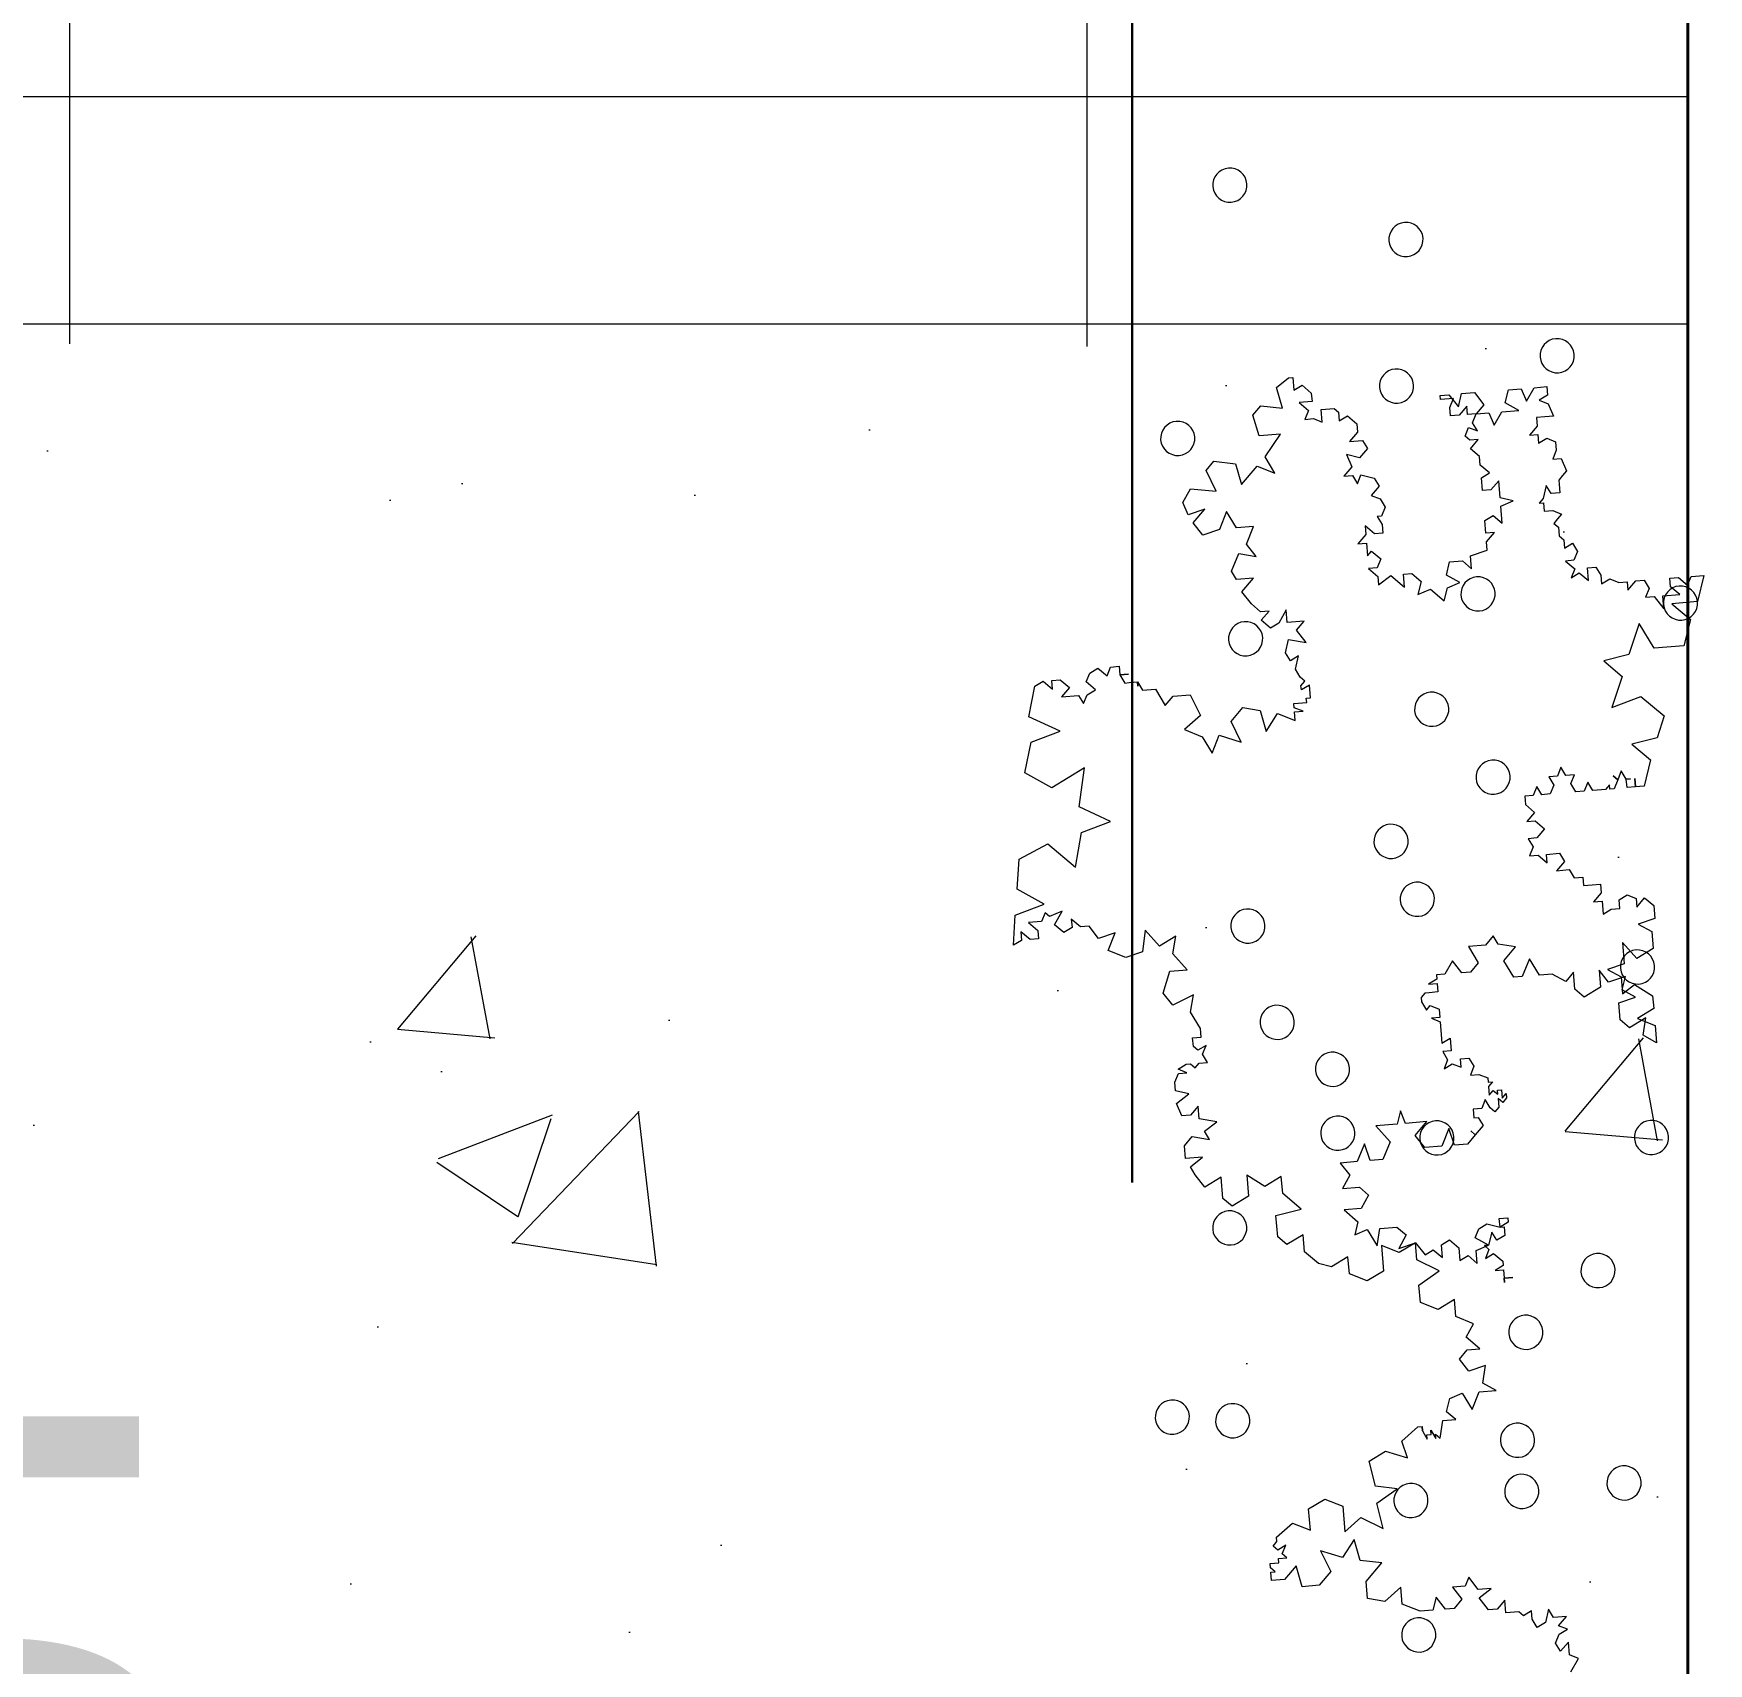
# Model space of a CAD drawing. Header units: metres. Extents: x 0 to 4415, y 1197 to 2590.
# Drawn here: x 1913.088 to 1913.872, y 1311.478 to 1312.241 of the extents above; entities that cross this region are included whole.
import ezdxf

# ---------------------------------------------------------------- set-up
doc = ezdxf.new("R2010")
doc.units = ezdxf.units.M
doc.linetypes.add('AXES', pattern=[2, 1.25, -0.25, 0.25, -0.25])
doc.linetypes.add('CONTINU', pattern=[0])
doc.layers.get('DEFPOINTS').update_dxf_attribs({"lineweight": 5})
doc.layers.add('00-axe', color=7, linetype='AXES', lineweight=5, true_color=0xdb0000)
doc.layers.add('veg', color=7, linetype='Continuous', lineweight=9, true_color=0x61c200)
for name, color, linetype, lineweight in [('00-cote', 7, 'CONTINU', 20), ('Façade 02', 41, 'Continuous', 35), ('gris', 251, 'Continuous', 9), ('vue', 7, 'Continuous', 5)]:
    doc.layers.add(name, color=color, linetype=linetype, lineweight=lineweight)
doc.styles.add('WALIDcotat', font='times.ttf')
doc.dimstyles.new('walid 100', dxfattribs={"dimscale": 0, "dimtxt": 0.25, "dimasz": 0.1, "dimexe": 1.25, "dimexo": 0.625, "dimgap": 0.02, "dimtad": 1, "dimdec": 0, "dimlfac": 100, "dimrnd": 5, "dimtxsty": 'WALIDcotat', "dimblk": 'COTE', "dimcen": 2.5, "dimse1": 1, "dimse2": 1, "dimclrd": 256, "dimclrt": 256, "dimadec": 0, "dimazin": 0, "dimtfac": 1, "dimtdec": 0, "dimtix": 1, "dimtmove": 2, "dimatfit": 3, "dimldrblk": 'COTE', "dimfxl": 1.25, "dimarcsym": 0})

# ---------------------------------------------------------------- blocks, each defined once
blk = doc.blocks.new('Plantes')
for p, q in [((0.864, -0.4745), (0.8782, -0.5005)), ((0.8441, -0.5139), (0.8344, -0.5296)), ((0.8589, -0.5317), (0.8441, -0.5139)), ((0.8611, -0.5072), (0.8589, -0.5317)), ((0.8782, -0.5005), (0.8611, -0.5072)), ((0.8344, -0.5296), (0.8411, -0.5466)), ((0.7892, -0.5749), (0.7877, -0.5913)), ((0.7988, -0.5593), (0.7892, -0.5749)), ((0.8144, -0.569), (0.7988, -0.5593)), ((0.8204, -0.5942), (0.8144, -0.569)), ((0.8568, -0.5563), (0.8397, -0.563)), ((0.8397, -0.563), (0.8546, -0.5808)), ((0.8411, -0.5466), (0.8568, -0.5563)), ((0.5063, -0.6073), (0.4729, -0.6126)), ((0.5368, -0.6348), (0.5063, -0.6073)), ((0.5397, -0.6021), (0.5368, -0.6348)), ((0.5738, -0.5887), (0.5397, -0.6021)), ((0.5984, -0.5908), (0.5738, -0.5887)), ((0.6043, -0.6161), (0.5984, -0.5908)), ((0.6229, -0.593), (0.6043, -0.6161)), ((0.6392, -0.5945), (0.6229, -0.593)), ((0.6541, -0.6123), (0.6392, -0.5945)), ((0.7053, -0.5922), (0.6868, -0.6152)), ((0.7216, -0.5936), (0.7053, -0.5922)), ((0.7365, -0.6114), (0.7216, -0.5936)), ((0.7387, -0.5869), (0.7365, -0.6114)), ((0.7632, -0.5891), (0.7387, -0.5869)), ((0.7721, -0.5816), (0.7632, -0.5891)), ((0.7877, -0.5913), (0.7721, -0.5816)), ((0.8301, -0.5786), (0.8204, -0.5942)), ((0.8546, -0.5808), (0.8301, -0.5786)), ((0.3474, -0.6343), (0.3356, -0.6745)), ((0.3801, -0.6372), (0.3474, -0.6343)), ((0.4024, -0.6639), (0.3801, -0.6372)), ((0.4729, -0.6126), (0.47, -0.6453)), ((0.6356, -0.6353), (0.6541, -0.6123)), ((0.6601, -0.6375), (0.6356, -0.6353)), ((0.6668, -0.6546), (0.6601, -0.6375)), ((0.6853, -0.6315), (0.6668, -0.6546)), ((0.7098, -0.6337), (0.6853, -0.6315)), ((0.6868, -0.6152), (0.7098, -0.6337)), ((0.2866, -0.6701), (0.2858, -0.6782)), ((0.2955, -0.6626), (0.2866, -0.6701)), ((0.2888, -0.6456), (0.2873, -0.6619)), ((0.2873, -0.6619), (0.2955, -0.6626)), ((0.3133, -0.6478), (0.2888, -0.6456)), ((0.3356, -0.6745), (0.3133, -0.6478)), ((0.3824, -0.7033), (0.4024, -0.6639)), ((0.47, -0.6453), (0.4997, -0.6809)), ((0.2858, -0.6782), (0.294, -0.679)), ((0.3, -0.7042), (0.2911, -0.7117)), ((0.294, -0.679), (0.3022, -0.6797)), ((0.3156, -0.7138), (0.3, -0.7042)), ((0.3022, -0.6797), (0.3014, -0.6879)), ((0.3014, -0.6879), (0.3178, -0.6893)), ((0.3178, -0.6893), (0.3089, -0.6968)), ((0.3089, -0.6968), (0.3156, -0.7138)), ((0.4247, -0.6906), (0.3824, -0.7033)), ((0.4463, -0.7255), (0.4247, -0.6906)), ((0.4581, -0.6854), (0.4463, -0.7255)), ((0.4997, -0.6809), (0.4581, -0.6854)), ((0.2911, -0.7117), (0.2985, -0.7206)), ((0.2911, -0.7117), (0.2911, -0.7117)), ((0.2985, -0.7206), (0.2978, -0.7287)), ((0.2978, -0.7287), (0.3283, -0.7562)), ((0.2978, -0.7287), (0.2978, -0.7287)), ((0.3283, -0.7562), (0.3624, -0.7427)), ((0.3624, -0.7427), (0.3588, -0.7836)), ((0.4242, -0.7894), (0.4285, -0.7404)), ((0.4285, -0.7404), (0.459, -0.7678)), ((0.459, -0.7678), (0.5021, -0.747)), ((0.5021, -0.747), (0.4895, -0.7953)), ((0.3588, -0.7836), (0.39, -0.8028)), ((0.39, -0.8028), (0.4242, -0.7894)), ((0.4895, -0.7953), (0.5282, -0.8234)), ((0.4866, -0.8279), (0.4741, -0.8762)), ((0.5282, -0.8234), (0.4866, -0.8279)), ((0.4741, -0.8762), (0.5053, -0.8955)), ((0.5053, -0.8955), (0.5476, -0.8828)), ((0.5476, -0.8828), (0.5365, -0.9147)), ((0.5365, -0.9147), (0.567, -0.9422)), ((0.5759, -0.9347), (0.5855, -0.9191)), ((0.5855, -0.9191), (0.5848, -0.9273)), ((0.5848, -0.9273), (0.593, -0.928)), ((0.5922, -0.9362), (0.6019, -0.9206)), ((0.593, -0.928), (0.5922, -0.9362)), ((0.6019, -0.9206), (0.6011, -0.9288)), ((0.6011, -0.9288), (0.61, -0.9213)), ((0.61, -0.9213), (0.6153, -0.9547)), ((0.567, -0.9422), (0.5752, -0.9429)), ((0.5752, -0.9429), (0.5759, -0.9347)), ((0.5759, -0.9347), (0.5752, -0.9429)), ((0.5752, -0.9429), (0.5759, -0.9347)), ((0.5759, -0.9347), (0.5759, -0.9347)), ((0.5759, -0.9347), (0.5759, -0.9347)), ((0.5759, -0.9347), (0.5759, -0.9347)), ((0.5922, -0.9362), (0.5922, -0.9362)), ((0.5922, -0.9362), (0.5922, -0.9362)), ((0.6153, -0.9547), (0.6398, -0.9569)), ((0.6398, -0.9569), (0.622, -0.9718)), ((0.622, -0.9718), (0.628, -0.997)), ((0.6518, -1.0074), (0.671, -0.9762)), ((0.671, -0.9762), (0.6845, -1.0103)), ((0.628, -0.997), (0.6518, -1.0074)), ((0.6845, -1.0103), (0.7171, -1.0132)), ((0.7171, -1.0132), (0.6912, -1.0274)), ((0.6912, -1.0274), (0.6964, -1.0608)), ((0.6645, -1.0497), (0.6459, -1.0728)), ((0.6964, -1.0608), (0.6645, -1.0497)), ((0.6459, -1.0728), (0.6608, -1.0906)), ((0.6608, -1.0906), (0.6853, -1.0927)), ((0.6853, -1.0927), (0.6586, -1.1151)), ((0.6586, -1.1151), (0.6728, -1.141)), ((0.6386, -1.1545), (0.6357, -1.1871)), ((0.6728, -1.141), (0.6386, -1.1545)), ((0.5704, -1.1813), (0.5674, -1.214)), ((0.6045, -1.1679), (0.5704, -1.1813)), ((0.6357, -1.1871), (0.6045, -1.1679)), ((0.5674, -1.214), (0.6061, -1.2422)), ((0.7316, -1.2204), (0.7309, -1.2286)), ((0.7309, -1.2286), (0.7316, -1.2204)), ((0.3997, -1.2484), (0.3744, -1.2544)), ((0.4309, -1.2677), (0.3997, -1.2484)), ((0.4338, -1.235), (0.4309, -1.2677)), ((0.4679, -1.2216), (0.4338, -1.235)), ((0.4992, -1.2408), (0.4679, -1.2216)), ((0.4948, -1.2899), (0.4992, -1.2408)), ((0.6061, -1.2422), (0.5631, -1.263)), ((0.7131, -1.2435), (0.7294, -1.2449)), ((0.7287, -1.2531), (0.7131, -1.2435)), ((0.7294, -1.2449), (0.7309, -1.2286)), ((0.7309, -1.2286), (0.7309, -1.2286)), ((0.7309, -1.2286), (0.7309, -1.2286)), ((0.7309, -1.2286), (0.7309, -1.2286)), ((0.7309, -1.2286), (0.7309, -1.2286)), ((0.7309, -1.2286), (0.7309, -1.2286)), ((0.7309, -1.2286), (0.7309, -1.2286)), ((0.7309, -1.2286), (0.7309, -1.2286)), ((0.7309, -1.2286), (0.7309, -1.2286)), ((0.7309, -1.2286), (0.7309, -1.2286)), ((0.739, -1.2293), (0.7309, -1.2286)), ((0.7309, -1.2286), (0.739, -1.2293)), ((0.739, -1.2293), (0.7309, -1.2286)), ((0.7309, -1.2286), (0.739, -1.2293)), ((0.739, -1.2293), (0.7309, -1.2286)), ((0.7309, -1.2286), (0.739, -1.2293)), ((0.7309, -1.2286), (0.7309, -1.2286)), ((0.7309, -1.2286), (0.7309, -1.2286)), ((0.7309, -1.2286), (0.7309, -1.2286)), ((0.7309, -1.2286), (0.7309, -1.2286)), ((0.7309, -1.2286), (0.7309, -1.2286)), ((0.7309, -1.2286), (0.7309, -1.2286)), ((0.7309, -1.2286), (0.7309, -1.2286)), ((0.739, -1.2293), (0.739, -1.2293)), ((0.7472, -1.23), (0.739, -1.2293)), ((0.739, -1.2293), (0.7472, -1.23)), ((0.739, -1.2293), (0.739, -1.2293)), ((0.7472, -1.23), (0.7472, -1.23)), ((0.7472, -1.23), (0.7472, -1.23)), ((0.7472, -1.23), (0.7472, -1.23)), ((0.7472, -1.23), (0.7472, -1.23)), ((0.3477, -1.2767), (0.3448, -1.3094)), ((0.3744, -1.2544), (0.3477, -1.2767)), ((0.5289, -1.2764), (0.4948, -1.2899)), ((0.5282, -1.2846), (0.5601, -1.2957)), ((0.5423, -1.3106), (0.5282, -1.2846)), ((0.5601, -1.2957), (0.5289, -1.2764)), ((0.5631, -1.263), (0.5601, -1.2957)), ((0.5601, -1.2957), (0.5787, -1.2727)), ((0.5787, -1.2727), (0.5943, -1.2823)), ((0.5943, -1.2823), (0.6121, -1.2674)), ((0.6121, -1.2674), (0.6099, -1.2919)), ((0.6433, -1.2867), (0.6455, -1.2621)), ((0.6455, -1.2621), (0.6611, -1.2718)), ((0.6611, -1.2718), (0.6789, -1.2569)), ((0.6789, -1.2569), (0.6767, -1.2814)), ((0.6767, -1.2814), (0.7005, -1.2918)), ((0.6923, -1.291), (0.7012, -1.2836)), ((0.6945, -1.2665), (0.7101, -1.2761)), ((0.7012, -1.2836), (0.6945, -1.2665)), ((0.7101, -1.2761), (0.7279, -1.2613)), ((0.7279, -1.2613), (0.7287, -1.2531)), ((0.2958, -1.305), (0.2921, -1.3459)), ((0.3136, -1.2902), (0.2958, -1.305)), ((0.3448, -1.3094), (0.3136, -1.2902)), ((0.4436, -1.31), (0.4674, -1.3204)), ((0.4496, -1.3352), (0.4436, -1.31)), ((0.4674, -1.3204), (0.4866, -1.2891)), ((0.4866, -1.2891), (0.4919, -1.3226)), ((0.5245, -1.3255), (0.5423, -1.3106)), ((0.6099, -1.2919), (0.6255, -1.3015)), ((0.6255, -1.3015), (0.6433, -1.2867)), ((0.7005, -1.2918), (0.6745, -1.3059)), ((0.6745, -1.3059), (0.6812, -1.323)), ((0.7005, -1.2918), (0.6923, -1.291)), ((0.7065, -1.317), (0.7005, -1.2918)), ((0.7161, -1.3014), (0.7065, -1.317)), ((0.7317, -1.311), (0.7161, -1.3014)), ((0.7303, -1.3274), (0.7317, -1.311)), ((0.2921, -1.3459), (0.3404, -1.3584)), ((0.4229, -1.3576), (0.4496, -1.3352)), ((0.4919, -1.3226), (0.5245, -1.3255)), ((0.6812, -1.323), (0.6969, -1.3326)), ((0.6969, -1.3326), (0.7221, -1.3266)), ((0.7221, -1.3266), (0.7206, -1.343)), ((0.7206, -1.343), (0.737, -1.3444)), ((0.7221, -1.3266), (0.7303, -1.3274)), ((0.7377, -1.3363), (0.7221, -1.3266)), ((0.737, -1.3444), (0.7377, -1.3363)), ((0.1904, -1.378), (0.1868, -1.4189)), ((0.2082, -1.3631), (0.1904, -1.378)), ((0.2395, -1.3824), (0.2082, -1.3631)), ((0.3404, -1.3584), (0.3048, -1.3882)), ((0.4555, -1.3605), (0.4229, -1.3576)), ((0.4697, -1.3865), (0.4555, -1.3605)), ((0.1556, -1.3996), (0.137, -1.4227)), ((0.1868, -1.4189), (0.1556, -1.3996)), ((0.2358, -1.4232), (0.2395, -1.3824)), ((0.2707, -1.4016), (0.2358, -1.4232)), ((0.3019, -1.4209), (0.2707, -1.4016)), ((0.3048, -1.3882), (0.3019, -1.4209)), ((0.4192, -1.3984), (0.4519, -1.4013)), ((0.4334, -1.4244), (0.4192, -1.3984)), ((0.4519, -1.4013), (0.4697, -1.3865)), ((0.137, -1.4227), (0.1274, -1.4383)), ((0.1274, -1.4383), (0.1505, -1.4568)), ((0.4148, -1.4474), (0.4334, -1.4244)), ((0.1178, -1.4539), (0.1156, -1.4784)), ((0.1505, -1.4568), (0.1178, -1.4539)), ((0.4475, -1.4504), (0.4148, -1.4474)), ((0.4609, -1.4845), (0.4475, -1.4504)), ((0.472, -1.4526), (0.4609, -1.4845)), ((0.4965, -1.4547), (0.472, -1.4526)), ((0.51, -1.4889), (0.4965, -1.4547)), ((0.1156, -1.4784), (0.1305, -1.4962)), ((0.1305, -1.4962), (0.1639, -1.4909)), ((0.1639, -1.4909), (0.1542, -1.5065)), ((0.1542, -1.5065), (0.1773, -1.5251)), ((0.4825, -1.5194), (0.51, -1.4889)), ((0.5768, -1.4784), (0.5583, -1.5014)), ((0.5583, -1.5014), (0.5806, -1.5281)), ((0.6095, -1.4813), (0.5768, -1.4784)), ((0.6229, -1.5154), (0.6095, -1.4813)), ((0.634, -1.4835), (0.6229, -1.5154)), ((0.6585, -1.4857), (0.634, -1.4835)), ((0.6734, -1.5035), (0.6585, -1.4857)), ((0.6645, -1.5109), (0.6734, -1.5035)), ((0.6734, -1.5035), (0.6645, -1.5109)), ((0.6883, -1.5213), (0.6734, -1.5035)), ((0.1105, -1.5356), (0.1001, -1.5594)), ((0.1268, -1.537), (0.1105, -1.5356)), ((0.1417, -1.5548), (0.1268, -1.537)), ((0.1439, -1.5303), (0.1417, -1.5548)), ((0.1773, -1.5251), (0.1439, -1.5303)), ((0.5234, -1.523), (0.4825, -1.5194)), ((0.5294, -1.5483), (0.5234, -1.523)), ((0.5397, -1.5245), (0.5294, -1.5483)), ((0.5806, -1.5281), (0.5397, -1.5245)), ((0.6697, -1.5443), (0.6705, -1.5362)), ((0.6705, -1.5362), (0.6786, -1.5369)), ((0.6786, -1.5369), (0.6883, -1.5213)), ((0.1001, -1.5594), (0.1232, -1.5779)), ((0.669, -1.5525), (0.6697, -1.5443)), ((0.6853, -1.554), (0.669, -1.5525)), ((0.6921, -1.571), (0.6853, -1.554)), ((0.7017, -1.5554), (0.6921, -1.571)), ((0.7106, -1.548), (0.7017, -1.5554)), ((0.718, -1.5569), (0.7106, -1.548)), ((0.7166, -1.5732), (0.718, -1.5569)), ((0.7255, -1.5658), (0.7166, -1.5732)), ((0.7233, -1.5903), (0.7247, -1.5739)), ((0.7247, -1.5739), (0.7322, -1.5828)), ((0.7329, -1.5747), (0.7255, -1.5658)), ((0.0979, -1.5839), (0.0965, -1.6002)), ((0.0965, -1.6002), (0.1032, -1.6173)), ((0.1232, -1.5779), (0.0979, -1.5839)), ((0.6966, -1.6126), (0.6973, -1.6044)), ((0.6973, -1.6044), (0.7055, -1.6052)), ((0.6973, -1.6044), (0.6973, -1.6044)), ((0.6973, -1.6044), (0.6973, -1.6044)), ((0.698, -1.5963), (0.6988, -1.5881)), ((0.698, -1.5963), (0.698, -1.5963)), ((0.7055, -1.6052), (0.698, -1.5963)), ((0.6988, -1.5881), (0.6995, -1.5799)), ((0.6995, -1.5799), (0.7069, -1.5888)), ((0.7069, -1.5888), (0.7158, -1.5814)), ((0.7158, -1.5814), (0.7151, -1.5896)), ((0.7151, -1.5896), (0.7233, -1.5903)), ((0.7151, -1.5896), (0.7151, -1.5896)), ((0.7322, -1.5828), (0.7329, -1.5747)), ((0.1195, -1.6187), (0.1025, -1.6255)), ((0.1025, -1.6255), (0.1181, -1.6351)), ((0.1032, -1.6173), (0.1195, -1.6187)), ((0.1181, -1.6351), (0.1262, -1.6358)), ((0.1262, -1.6358), (0.1351, -1.6284)), ((0.1351, -1.6284), (0.1426, -1.6373)), ((0.1426, -1.6373), (0.1589, -1.6387)), ((0.6127, -1.6298), (0.6283, -1.6395)), ((0.6194, -1.6469), (0.6127, -1.6298)), ((0.6283, -1.6395), (0.6454, -1.6327)), ((0.6454, -1.6327), (0.6439, -1.6491)), ((0.6602, -1.6505), (0.6699, -1.6349)), ((0.6632, -1.6179), (0.6795, -1.6193)), ((0.6699, -1.6349), (0.6632, -1.6179)), ((0.6795, -1.6193), (0.6966, -1.6126)), ((0.1315, -1.6692), (0.13, -1.6856)), ((0.1404, -1.6618), (0.1315, -1.6692)), ((0.156, -1.6714), (0.1404, -1.6618)), ((0.1589, -1.6387), (0.1493, -1.6543)), ((0.1493, -1.6543), (0.156, -1.6714)), ((0.6098, -1.6625), (0.6194, -1.6469)), ((0.6261, -1.664), (0.6098, -1.6625)), ((0.6246, -1.6803), (0.6261, -1.664)), ((0.6439, -1.6491), (0.6602, -1.6505)), ((0.13, -1.6856), (0.1464, -1.687)), ((0.1464, -1.687), (0.1449, -1.7034)), ((0.6054, -1.7115), (0.6068, -1.6952)), ((0.6068, -1.6952), (0.6083, -1.6788)), ((0.6083, -1.6788), (0.6239, -1.6885)), ((0.6239, -1.6885), (0.6246, -1.6803)), ((1.0198, -1.6826), (0.9938, -1.6968)), ((0.9938, -1.6968), (0.999, -1.7302)), ((1.0168, -1.7153), (1.0198, -1.6826)), ((0.1449, -1.7034), (0.1257, -1.7346)), ((0.1257, -1.7346), (0.1309, -1.768)), ((0.1449, -1.7034), (0.1449, -1.7034)), ((0.5876, -1.7264), (0.6047, -1.7197)), ((0.6039, -1.7279), (0.5876, -1.7264)), ((0.6025, -1.7442), (0.6039, -1.7279)), ((0.6047, -1.7197), (0.6054, -1.7115)), ((0.95, -1.7258), (0.9471, -1.7585)), ((0.9678, -1.7109), (0.95, -1.7258)), ((0.999, -1.7302), (0.9678, -1.7109)), ((0.9827, -1.7287), (1.0168, -1.7153)), ((1.0139, -1.748), (0.9827, -1.7287)), ((0.0915, -1.748), (0.073, -1.7711)), ((0.1309, -1.768), (0.0915, -1.748)), ((0.5676, -1.7658), (0.5683, -1.7576)), ((0.575, -1.7747), (0.5676, -1.7658)), ((0.5683, -1.7576), (0.578, -1.742)), ((0.5683, -1.7576), (0.5683, -1.7576)), ((0.578, -1.742), (0.5854, -1.7509)), ((0.5854, -1.7509), (0.6025, -1.7442)), ((0.9471, -1.7585), (0.9791, -1.7696)), ((1.0117, -1.7725), (1.0139, -1.748)), ((0.073, -1.7711), (0.0857, -1.8134)), ((0.5832, -1.7754), (0.575, -1.7747)), ((0.5818, -1.7918), (0.5981, -1.7932)), ((0.5974, -1.8014), (0.5818, -1.7918)), ((0.5996, -1.7769), (0.5832, -1.7754)), ((0.5981, -1.7932), (0.5996, -1.7769)), ((0.8447, -1.7988), (0.8187, -1.8129)), ((0.8596, -1.8166), (0.8447, -1.7988)), ((0.8625, -1.7839), (0.8596, -1.8166)), ((0.8803, -1.769), (0.8625, -1.7839)), ((0.9115, -1.7883), (0.8803, -1.769)), ((0.9086, -1.8209), (0.9115, -1.7883)), ((0.9271, -1.7979), (0.9086, -1.8209)), ((0.9591, -1.809), (0.9271, -1.7979)), ((0.9509, -1.8083), (0.9538, -1.7756)), ((0.9791, -1.7696), (0.9531, -1.7837)), ((0.9531, -1.7837), (0.9591, -1.809)), ((0.9538, -1.7756), (0.9769, -1.7941)), ((0.9769, -1.7941), (1.0117, -1.7725)), ((0.0857, -1.8134), (0.1184, -1.8163)), ((0.1184, -1.8163), (0.0909, -1.8468)), ((0.5966, -1.8096), (0.5974, -1.8014)), ((0.613, -1.811), (0.5966, -1.8096)), ((0.6271, -1.837), (0.613, -1.811)), ((0.6457, -1.814), (0.6271, -1.837)), ((0.662, -1.8154), (0.6457, -1.814)), ((0.6769, -1.8332), (0.662, -1.8154)), ((0.7452, -1.8064), (0.7259, -1.8376)), ((0.7615, -1.8078), (0.7452, -1.8064)), ((0.7749, -1.842), (0.7615, -1.8078)), ((0.7942, -1.8107), (0.7749, -1.842)), ((0.8187, -1.8129), (0.7942, -1.8107)), ((0.9249, -1.8224), (0.9509, -1.8083)), ((0.9569, -1.8335), (0.9249, -1.8224)), ((-0.215, -1.8607), (-0.212, -1.9186)), ((-0.1994, -1.8703), (-0.215, -1.8607)), ((0.0011, -1.8388), (-0.0331, -1.8522)), ((-0.0331, -1.8522), (-0.0197, -1.8863)), ((0.033, -1.8499), (0.0011, -1.8388)), ((0.0375, -1.8914), (0.033, -1.8499)), ((0.065, -1.8609), (0.0375, -1.8914)), ((0.0962, -1.8802), (0.065, -1.8609)), ((0.0909, -1.8468), (0.0962, -1.8802)), ((0.6576, -1.8644), (0.6769, -1.8332)), ((0.7259, -1.8376), (0.7482, -1.8643)), ((0.9532, -1.8743), (0.9569, -1.8335)), ((0.9807, -1.8439), (0.9532, -1.8743)), ((1.0119, -1.8631), (0.9807, -1.8439)), ((1.009, -1.8958), (1.0119, -1.8631)), ((-0.2009, -1.8866), (-0.1994, -1.8703)), ((-0.1831, -1.8718), (-0.2009, -1.8866)), ((-0.186, -1.9044), (-0.1682, -1.8896)), ((-0.1667, -1.8732), (-0.1831, -1.8718)), ((-0.1682, -1.8896), (-0.1667, -1.8732)), ((-0.1184, -1.8858), (-0.1362, -1.9006)), ((-0.1028, -1.8954), (-0.1184, -1.8858)), ((-0.0516, -1.8752), (-0.0701, -1.8983)), ((-0.0197, -1.8863), (-0.0516, -1.8752)), ((0.6903, -1.8674), (0.6576, -1.8644)), ((0.7052, -1.8852), (0.6903, -1.8674)), ((0.7148, -1.8695), (0.7052, -1.8852)), ((0.7482, -1.8643), (0.7148, -1.8695)), ((-0.212, -1.9186), (-0.1562, -1.94)), ((-0.1615, -1.9066), (-0.186, -1.9044)), ((-0.1548, -1.9237), (-0.1615, -1.9066)), ((-0.1459, -1.9163), (-0.1548, -1.9237)), ((-0.1221, -1.9266), (-0.1459, -1.9163)), ((-0.1362, -1.9006), (-0.1221, -1.9266)), ((-0.1043, -1.9117), (-0.1028, -1.8954)), ((-0.0865, -1.8968), (-0.1043, -1.9117)), ((-0.0701, -1.8983), (-0.0865, -1.8968)), ((0.983, -1.9099), (1.009, -1.8958)), ((1.0149, -1.921), (0.983, -1.9099)), ((1.0128, -1.9455), (1.0149, -1.921)), ((-0.1562, -1.94), (-0.2082, -1.9683)), ((0.8969, -1.9517), (0.9133, -1.9531)), ((0.9118, -1.9695), (0.8969, -1.9517)), ((0.9133, -1.9531), (0.9154, -1.9286)), ((0.9154, -1.9286), (0.9311, -1.9383)), ((0.9311, -1.9383), (0.9474, -1.9397)), ((0.9474, -1.9397), (0.9459, -1.9561)), ((0.9459, -1.9561), (0.9615, -1.9657)), ((0.9615, -1.9657), (0.9786, -1.959)), ((0.9786, -1.959), (0.9801, -1.9426)), ((0.9801, -1.9426), (0.995, -1.9604)), ((0.995, -1.9604), (1.0128, -1.9455)), ((-0.2082, -1.9683), (-0.2051, -2.0263)), ((0.8762, -1.9992), (0.8777, -1.9829)), ((0.8777, -1.9829), (0.894, -1.9844)), ((0.894, -1.9844), (0.9103, -1.9858)), ((0.9103, -1.9858), (0.9118, -1.9695)), ((-0.1501, -2.0559), (-0.0967, -2.0112)), ((-0.0967, -2.0112), (-0.0862, -2.0781)), ((0.8257, -2.0112), (0.8502, -2.0134)), ((0.8406, -2.029), (0.8257, -2.0112)), ((0.8502, -2.0134), (0.8599, -1.9978)), ((0.8599, -1.9978), (0.8762, -1.9992)), ((-0.2051, -2.0263), (-0.1501, -2.0559)), ((0.7738, -2.0395), (0.7901, -2.041)), ((0.7805, -2.0566), (0.7738, -2.0395)), ((0.7901, -2.041), (0.8079, -2.0261)), ((0.8079, -2.0261), (0.8065, -2.0424)), ((0.8065, -2.0424), (0.831, -2.0446)), ((0.831, -2.0446), (0.8406, -2.029)), ((-0.0862, -2.0781), (-0.0305, -2.0995)), ((0.7709, -2.0722), (0.7805, -2.0566)), ((0.7872, -2.0737), (0.7709, -2.0722)), ((0.8021, -2.0915), (0.7872, -2.0737)), ((-0.0305, -2.0995), (-0.0906, -2.1271)), ((0.7679, -2.1049), (0.7843, -2.1063)), ((0.7828, -2.1227), (0.7679, -2.1049)), ((0.7843, -2.1063), (0.8021, -2.0915)), ((-0.0906, -2.1271), (-0.0808, -2.2021)), ((0.7636, -2.1539), (0.7643, -2.1457)), ((0.7643, -2.1457), (0.765, -2.1376)), ((0.7643, -2.1457), (0.7643, -2.1457)), ((0.7643, -2.1457), (0.7643, -2.1457)), ((0.7643, -2.1457), (0.7643, -2.1457)), ((0.765, -2.1376), (0.7828, -2.1227)), ((0.765, -2.1376), (0.765, -2.1376)), ((0.765, -2.1376), (0.765, -2.1376)), ((0.765, -2.1376), (0.765, -2.1376)), ((0.765, -2.1376), (0.765, -2.1376)), ((-0.1432, -2.1636), (-0.1952, -2.1919)), ((-0.0808, -2.2021), (-0.1432, -2.1636)), ((0.7636, -2.1539), (0.7636, -2.1539)), ((0.7636, -2.1539), (0.7636, -2.1539)), ((0.7636, -2.1539), (0.7636, -2.1539)), ((0.7636, -2.1539), (0.7636, -2.1539)), ((0.7636, -2.1539), (0.7636, -2.1539)), ((0.7636, -2.1539), (0.7636, -2.1539)), ((0.7636, -2.1539), (0.7636, -2.1539)), ((0.7799, -2.1554), (0.7636, -2.1539)), ((0.7866, -2.1724), (0.7799, -2.1554)), ((0.7962, -2.1568), (0.7866, -2.1724)), ((0.8126, -2.1583), (0.7962, -2.1568)), ((0.8097, -2.191), (0.8193, -2.1754)), ((0.8193, -2.1754), (0.8126, -2.1583)), ((0.8616, -2.1627), (0.852, -2.1783)), ((0.852, -2.1783), (0.8587, -2.1953)), ((0.8779, -2.1641), (0.8616, -2.1627)), ((0.8847, -2.1812), (0.8779, -2.1641)), ((0.8943, -2.1656), (0.8847, -2.1812)), ((0.9106, -2.167), (0.8943, -2.1656)), ((0.9188, -2.1678), (0.9106, -2.167)), ((0.9262, -2.1767), (0.9188, -2.1678)), ((0.927, -2.1685), (0.9262, -2.1767)), ((0.9351, -2.1692), (0.927, -2.1685)), ((0.9419, -2.1863), (0.9351, -2.1692)), ((0.9597, -2.1714), (0.9582, -2.1878)), ((0.976, -2.1729), (0.9597, -2.1714)), ((0.9745, -2.1892), (0.976, -2.1729)), ((0.976, -2.1729), (0.9745, -2.1892)), ((0.9923, -2.1743), (0.976, -2.1729)), ((1.0043, -2.2248), (0.9923, -2.1743)), ((-0.1952, -2.1919), (-0.1839, -2.2505)), ((0.826, -2.1924), (0.8097, -2.191)), ((0.8327, -2.2095), (0.826, -2.1924)), ((0.8423, -2.1939), (0.8327, -2.2095)), ((0.8587, -2.1953), (0.8423, -2.1939)), ((0.933, -2.1937), (0.9419, -2.1863)), ((0.9419, -2.1863), (0.933, -2.1937)), ((0.9486, -2.2034), (0.9419, -2.1863)), ((0.9582, -2.1878), (0.9486, -2.2034)), ((0.9664, -2.1885), (0.9582, -2.1878)), ((0.9582, -2.1878), (0.9664, -2.1885)), ((0.1443, -2.2633), (0.1636, -2.2321)), ((0.1636, -2.2321), (0.177, -2.2663)), ((0.9687, -2.2546), (1.0043, -2.2248)), ((-0.1282, -2.272), (-0.1883, -2.2995)), ((-0.1839, -2.2505), (-0.1282, -2.272)), ((0.1102, -2.2768), (0.1443, -2.2633)), ((0.1407, -2.3042), (0.1102, -2.2768)), ((0.177, -2.2663), (0.2193, -2.2536)), ((0.2193, -2.2536), (0.1994, -2.293)), ((0.2551, -2.3144), (0.2669, -2.2743)), ((0.2669, -2.2743), (0.2885, -2.3092)), ((1.017, -2.2671), (0.9687, -2.2546)), ((1.0297, -2.3094), (1.017, -2.2671)), ((-0.1883, -2.2995), (-0.1771, -2.3582)), ((0.1207, -2.3436), (0.1407, -2.3042)), ((0.1994, -2.293), (0.2217, -2.3197)), ((0.2885, -2.3092), (0.3226, -2.2957)), ((0.3226, -2.2957), (0.3212, -2.3121)), ((0.3212, -2.3121), (0.3375, -2.3135)), ((0.9852, -2.3466), (1.0297, -2.3094)), ((-0.1259, -2.3381), (-0.0932, -2.341)), ((-0.111, -2.3559), (-0.1259, -2.3381)), ((-0.0932, -2.341), (-0.0836, -2.3254)), ((-0.0836, -2.3254), (-0.0768, -2.3424)), ((-0.0768, -2.3424), (-0.0612, -2.3521)), ((0.0539, -2.3541), (0.0731, -2.3229)), ((0.0731, -2.3229), (0.088, -2.3407)), ((0.088, -2.3407), (0.1207, -2.3436)), ((0.2217, -2.3197), (0.2551, -2.3144)), ((0.3205, -2.3202), (0.3197, -2.3284)), ((0.3197, -2.3284), (0.3361, -2.3299)), ((0.3375, -2.3135), (0.3205, -2.3202)), ((0.3361, -2.3299), (0.3442, -2.3306)), ((0.3442, -2.3306), (0.3435, -2.3388)), ((0.3435, -2.3388), (0.3517, -2.3395)), ((0.3517, -2.3395), (0.3509, -2.3477)), ((0.9295, -2.3252), (0.9852, -2.3466)), ((0.9489, -2.3846), (0.9295, -2.3252)), ((-0.1771, -2.3582), (-0.1615, -2.3678)), ((-0.1615, -2.3678), (-0.1437, -2.3529)), ((-0.1437, -2.3529), (-0.1451, -2.3693)), ((-0.1451, -2.3693), (-0.1288, -2.3707)), ((-0.1288, -2.3707), (-0.111, -2.3559)), ((-0.0612, -2.3521), (-0.079, -2.3669)), ((-0.079, -2.3669), (-0.0723, -2.384)), ((-0.0144, -2.381), (-0.0048, -2.3653)), ((-0.0048, -2.3653), (0.0034, -2.3661)), ((-0.0048, -2.3653), (-0.0048, -2.3653)), ((0.0034, -2.3661), (0.0116, -2.3668)), ((0.0034, -2.3661), (0.0034, -2.3661)), ((0.0034, -2.3661), (0.0034, -2.3661)), ((0.0116, -2.3668), (0.0197, -2.3675)), ((0.0197, -2.3675), (0.0294, -2.3519)), ((0.0205, -2.3594), (0.0197, -2.3675)), ((0.0197, -2.3675), (0.0205, -2.3594)), ((0.0294, -2.3519), (0.0539, -2.3541)), ((0.3406, -2.3715), (0.3317, -2.3789)), ((0.3339, -2.3544), (0.3331, -2.3626)), ((0.3331, -2.3626), (0.3406, -2.3715)), ((0.3331, -2.3626), (0.3331, -2.3626)), ((0.3495, -2.364), (0.3339, -2.3544)), ((0.3509, -2.3477), (0.3495, -2.364)), ((-0.0723, -2.384), (-0.0567, -2.3936)), ((-0.0567, -2.3936), (-0.0389, -2.3788)), ((-0.0389, -2.3788), (-0.0322, -2.3958)), ((-0.0322, -2.3958), (-0.0159, -2.3973)), ((-0.0159, -2.3973), (-0.0151, -2.3891)), ((-0.0151, -2.3891), (-0.0144, -2.381)), ((-0.0062, -2.3817), (-0.0144, -2.381)), ((-0.0144, -2.381), (-0.0062, -2.3817)), ((0.0019, -2.3824), (-0.0062, -2.3817)), ((-0.0062, -2.3817), (0.0019, -2.3824)), ((0.3317, -2.3789), (0.3221, -2.3945)), ((0.3221, -2.3945), (0.328, -2.4198)), ((0.3317, -2.3789), (0.3317, -2.3789)), ((0.9133, -2.4143), (0.9489, -2.3846)), ((0.3124, -2.4101), (0.3028, -2.4257)), ((0.3028, -2.4257), (0.3088, -2.451)), ((0.328, -2.4198), (0.3124, -2.4101)), ((0.9616, -2.4269), (0.9133, -2.4143)), ((0.981, -2.4863), (0.9616, -2.4269)), ((1.0099, -2.4394), (0.981, -2.4863)), ((1.067, -2.4445), (1.0099, -2.4394)), ((0.2739, -2.4726), (0.2561, -2.4875)), ((0.2895, -2.4822), (0.2739, -2.4726)), ((0.3088, -2.451), (0.3422, -2.4457)), ((0.3422, -2.4457), (0.3237, -2.4688)), ((0.3237, -2.4688), (0.3385, -2.4866)), ((1.079, -2.495), (1.067, -2.4445)), ((0.2547, -2.5038), (0.2369, -2.5187)), ((0.271, -2.5053), (0.2547, -2.5038)), ((0.2561, -2.4875), (0.271, -2.5053)), ((0.3037, -2.5082), (0.2895, -2.4822)), ((0.3059, -2.4837), (0.3037, -2.5082)), ((0.3385, -2.4866), (0.3059, -2.4837)), ((1.0434, -2.5248), (1.079, -2.495)), ((0.2369, -2.5187), (0.2183, -2.5417)), ((0.58, -2.5493), (0.6067, -2.527)), ((0.6067, -2.527), (0.6127, -2.5522)), ((0.9929, -2.5368), (1.0093, -2.5382)), ((0.9996, -2.5538), (0.9929, -2.5368)), ((1.0093, -2.5382), (1.0278, -2.5152)), ((1.0278, -2.5152), (1.0256, -2.5397)), ((1.0924, -2.5292), (1.0434, -2.5248)), ((1.1044, -2.5796), (1.0924, -2.5292)), ((0.208, -2.5655), (0.1983, -2.5811)), ((0.2406, -2.5684), (0.208, -2.5655)), ((0.2183, -2.5417), (0.2406, -2.5684)), ((0.4791, -2.5732), (0.4805, -2.5569)), ((0.4805, -2.5569), (0.5036, -2.5754)), ((0.5036, -2.5754), (0.5303, -2.5531)), ((0.5303, -2.5531), (0.5281, -2.5776)), ((0.5444, -2.5791), (0.5622, -2.5642)), ((0.5562, -2.539), (0.58, -2.5493)), ((0.5622, -2.5642), (0.5562, -2.539)), ((0.6365, -2.5626), (0.6105, -2.5767)), ((0.6127, -2.5522), (0.6365, -2.5626)), ((0.8653, -2.583), (0.8831, -2.5681)), ((0.8831, -2.5681), (0.8809, -2.5926)), ((0.9068, -2.5785), (0.9083, -2.5621)), ((0.9083, -2.5621), (0.9239, -2.5718)), ((0.9239, -2.5718), (0.941, -2.5651)), ((0.941, -2.5651), (0.9573, -2.5665)), ((0.9573, -2.5665), (0.9588, -2.5502)), ((0.9588, -2.5502), (0.9737, -2.568)), ((0.9737, -2.568), (0.99, -2.5694)), ((0.99, -2.5694), (0.9996, -2.5538)), ((1.0256, -2.5397), (1.0583, -2.5426)), ((1.0405, -2.5575), (1.039, -2.5738)), ((1.0583, -2.5426), (1.0405, -2.5575)), ((1.0554, -2.5753), (1.0732, -2.5604)), ((1.0732, -2.5604), (1.0799, -2.5775)), ((0.1983, -2.5811), (0.2118, -2.6153)), ((0.4613, -2.5881), (0.4791, -2.5732)), ((0.4776, -2.5896), (0.4613, -2.5881)), ((0.4843, -2.6067), (0.4776, -2.5896)), ((0.5281, -2.5776), (0.5444, -2.5791)), ((0.6105, -2.5767), (0.6165, -2.602)), ((0.6165, -2.602), (0.641, -2.6042)), ((0.641, -2.6042), (0.6588, -2.5893)), ((0.6588, -2.5893), (0.6566, -2.6138)), ((0.8386, -2.6053), (0.8564, -2.5904)), ((0.8497, -2.5734), (0.8653, -2.583)), ((0.8564, -2.5904), (0.8497, -2.5734)), ((0.8809, -2.5926), (0.8972, -2.5941)), ((0.8972, -2.5941), (0.9068, -2.5785)), ((1.039, -2.5738), (1.0554, -2.5753)), ((1.0799, -2.5775), (1.1044, -2.5796)), ((0.2118, -2.6153), (0.2452, -2.61)), ((0.2452, -2.61), (0.2266, -2.6331)), ((0.2266, -2.6331), (0.2401, -2.6672)), ((0.4569, -2.6371), (0.4591, -2.6126)), ((0.4591, -2.6126), (0.4665, -2.6215)), ((0.4665, -2.6215), (0.4843, -2.6067)), ((0.6566, -2.6138), (0.6886, -2.6249)), ((0.6886, -2.6249), (0.6871, -2.6412)), ((0.8349, -2.6462), (0.8364, -2.6298)), ((0.8364, -2.6298), (0.852, -2.6395)), ((0.8549, -2.6068), (0.8386, -2.6053)), ((0.852, -2.6395), (0.8616, -2.6239)), ((0.8616, -2.6239), (0.8549, -2.6068)), ((0.1427, -2.6503), (0.1242, -2.6733)), ((0.1747, -2.6614), (0.1427, -2.6503)), ((0.1881, -2.6955), (0.1747, -2.6614)), ((0.2074, -2.6643), (0.1881, -2.6955)), ((0.2401, -2.6672), (0.2074, -2.6643)), ((0.4405, -2.6357), (0.4569, -2.6371)), ((0.4554, -2.6535), (0.4405, -2.6357)), ((0.454, -2.6698), (0.4554, -2.6535)), ((0.4718, -2.6549), (0.454, -2.6698)), ((0.4881, -2.6564), (0.4718, -2.6549)), ((0.4866, -2.6727), (0.4881, -2.6564)), ((0.6857, -2.6576), (0.6835, -2.6821)), ((0.702, -2.659), (0.6857, -2.6576)), ((0.6871, -2.6412), (0.702, -2.659)), ((0.8246, -2.67), (0.826, -2.6536)), ((0.826, -2.6536), (0.8349, -2.6462)), ((0.1146, -2.689), (0.1042, -2.7127)), ((0.1465, -2.7), (0.1146, -2.689)), ((0.1242, -2.6733), (0.1465, -2.7)), ((0.477, -2.6884), (0.4866, -2.6727)), ((0.4852, -2.6891), (0.477, -2.6884)), ((0.4919, -2.7062), (0.4852, -2.6891)), ((0.6835, -2.6821), (0.6991, -2.6917)), ((0.6991, -2.6917), (0.7169, -2.6768)), ((0.7169, -2.6768), (0.714, -2.7095)), ((0.8135, -2.7019), (0.8305, -2.6952)), ((0.8157, -2.6774), (0.8246, -2.67)), ((0.8231, -2.6863), (0.8157, -2.6774)), ((0.8305, -2.6952), (0.8231, -2.6863)), ((0.1042, -2.7127), (0.1184, -2.7387)), ((0.4652, -2.7285), (0.4823, -2.7218)), ((0.4801, -2.7463), (0.4652, -2.7285)), ((0.4823, -2.7218), (0.4919, -2.7062)), ((0.7125, -2.7259), (0.7096, -2.7585)), ((0.7377, -2.7199), (0.7125, -2.7259)), ((0.714, -2.7095), (0.7377, -2.7199)), ((0.7875, -2.7161), (0.7957, -2.7168)), ((0.7949, -2.725), (0.7875, -2.7161)), ((0.8009, -2.7502), (0.7949, -2.725)), ((0.7957, -2.7168), (0.7971, -2.7005)), ((0.7971, -2.7005), (0.8135, -2.7019)), ((0.1184, -2.7387), (0.1681, -2.7349)), ((0.1681, -2.7349), (0.1482, -2.7743)), ((0.2046, -2.7876), (0.2164, -2.7475)), ((0.2164, -2.7475), (0.2462, -2.7831)), ((0.4289, -2.7664), (0.4385, -2.7508)), ((0.4385, -2.7508), (0.4452, -2.7679)), ((0.4452, -2.7679), (0.4705, -2.7619)), ((0.4705, -2.7619), (0.4801, -2.7463)), ((0.6784, -2.7393), (0.6762, -2.7638)), ((0.6947, -2.7407), (0.6784, -2.7393)), ((0.7096, -2.7585), (0.6947, -2.7407)), ((0.8106, -2.7346), (0.8009, -2.7502)), ((0.8269, -2.7361), (0.8106, -2.7346)), ((0.8247, -2.7606), (0.8254, -2.7524)), ((0.8321, -2.7695), (0.8247, -2.7606)), ((0.8254, -2.7524), (0.8269, -2.7361)), ((0.1482, -2.7743), (0.163, -2.7921)), ((0.163, -2.7921), (0.2046, -2.7876)), ((0.2462, -2.7831), (0.2803, -2.7696)), ((0.2803, -2.7696), (0.2611, -2.8009)), ((0.4125, -2.765), (0.4289, -2.7664)), ((0.4274, -2.7828), (0.4125, -2.765)), ((0.4171, -2.8065), (0.4274, -2.7828)), ((0.674, -2.7883), (0.6725, -2.8046)), ((0.6918, -2.7734), (0.674, -2.7883)), ((0.6762, -2.7638), (0.6918, -2.7734)), ((0.8292, -2.8022), (0.8396, -2.7784)), ((0.8396, -2.7784), (0.8321, -2.7695)), ((0.2611, -2.8009), (0.2901, -2.8446)), ((0.4423, -2.8006), (0.4171, -2.8065)), ((0.4572, -2.8184), (0.4423, -2.8006)), ((0.4475, -2.834), (0.4572, -2.8184)), ((0.6725, -2.8046), (0.6547, -2.8195)), ((0.6547, -2.8195), (0.6696, -2.8373)), ((0.8129, -2.8007), (0.8292, -2.8022)), ((0.8196, -2.8178), (0.8129, -2.8007)), ((0.8181, -2.8341), (0.8196, -2.8178)), ((0.2493, -2.841), (0.2374, -2.8811)), ((0.2901, -2.8446), (0.2493, -2.841)), ((0.423, -2.8318), (0.4475, -2.834)), ((0.4379, -2.8496), (0.423, -2.8318)), ((0.4365, -2.8659), (0.4379, -2.8496)), ((0.6533, -2.8359), (0.6444, -2.8433)), ((0.6444, -2.8433), (0.6511, -2.8604)), ((0.6511, -2.8604), (0.6682, -2.8537)), ((0.6696, -2.8373), (0.6533, -2.8359)), ((0.6682, -2.8537), (0.6585, -2.8693)), ((0.7677, -2.8461), (0.784, -2.8475)), ((0.7825, -2.8639), (0.7677, -2.8461)), ((0.784, -2.8475), (0.7855, -2.8312)), ((0.7855, -2.8312), (0.8011, -2.8408)), ((0.8011, -2.8408), (0.8181, -2.8341)), ((0.2374, -2.8811), (0.2523, -2.8989)), ((0.3259, -2.9055), (0.3437, -2.8906)), ((0.337, -2.8735), (0.3533, -2.875)), ((0.3437, -2.8906), (0.337, -2.8735)), ((0.3533, -2.875), (0.3704, -2.8683)), ((0.3704, -2.8683), (0.3682, -2.8928)), ((0.3927, -2.895), (0.4016, -2.8875)), ((0.4016, -2.8875), (0.403, -2.8712)), ((0.403, -2.8712), (0.4187, -2.8808)), ((0.4187, -2.8808), (0.4365, -2.8659)), ((0.6162, -2.882), (0.6148, -2.8983)), ((0.6326, -2.8834), (0.6162, -2.882)), ((0.6474, -2.9012), (0.6326, -2.8834)), ((0.6489, -2.8849), (0.6474, -2.9012)), ((0.6652, -2.8863), (0.6489, -2.8849)), ((0.6585, -2.8693), (0.6652, -2.8863)), ((0.6652, -2.8863), (0.6897, -2.8885)), ((0.6801, -2.9041), (0.6652, -2.8863)), ((0.6897, -2.8885), (0.7001, -2.8648)), ((0.7001, -2.8648), (0.7143, -2.8907)), ((0.7143, -2.8907), (0.7469, -2.8936)), ((0.7811, -2.8802), (0.7825, -2.8639)), ((0.7974, -2.8817), (0.7811, -2.8802)), ((0.8138, -2.8831), (0.7974, -2.8817)), ((0.8034, -2.9069), (0.8138, -2.8831)), ((0.2523, -2.8989), (0.2939, -2.8944)), ((0.2939, -2.8944), (0.2821, -2.9345)), ((0.3504, -2.9077), (0.3259, -2.9055)), ((0.3489, -2.924), (0.3504, -2.9077)), ((0.3682, -2.8928), (0.3927, -2.895)), ((0.597, -2.9132), (0.5962, -2.9214)), ((0.5962, -2.9214), (0.6126, -2.9228)), ((0.6215, -2.9154), (0.597, -2.9132)), ((0.6126, -2.9228), (0.6311, -2.8998)), ((0.6148, -2.8983), (0.6215, -2.9154)), ((0.6311, -2.8998), (0.6371, -2.925)), ((0.6616, -2.9272), (0.6801, -2.9041)), ((0.7469, -2.8936), (0.721, -2.9078)), ((0.721, -2.9078), (0.727, -2.933)), ((0.7515, -2.9352), (0.7618, -2.9114)), ((0.7618, -2.9114), (0.776, -2.9374)), ((0.7863, -2.9136), (0.8034, -2.9069)), ((0.8019, -2.9233), (0.7863, -2.9136)), ((0.8005, -2.9396), (0.8019, -2.9233)), ((0.2821, -2.9345), (0.3051, -2.953)), ((0.3051, -2.953), (0.3133, -2.9538)), ((0.3133, -2.9538), (0.3155, -2.9293)), ((0.3155, -2.9293), (0.3311, -2.9389)), ((0.3311, -2.9389), (0.3489, -2.924)), ((0.6371, -2.925), (0.6616, -2.9272)), ((0.727, -2.933), (0.7515, -2.9352)), ((0.776, -2.9374), (0.8005, -2.9396))]:
    blk.add_line(p, q)
at = {"color": 10}
for centre in [(0.5717, -0.5433), (0.5549, -0.8011), (0.773, -1.1253), (0.4097, -1.5046), (0.5998, -1.4969), (0.292, -1.7165), (0.559, -1.9545), (0.5079, -2.0652)]:
    blk.add_ellipse(centre, major_axis=(0.0232, 0.0232), ratio=1, start_param=2.267169, end_param=8.550354, dxfattribs=at)
at = {"color": 50}
for centre in [(0.7673, -0.8201), (0.9634, -0.8376), (0.7586, -0.9181), (0.0962, -0.9578), (0.212, -0.9517), (0.9106, -1.2446), (0.2037, -1.3215), (1.0113, -1.5007), (0.3988, -1.6272), (0.9821, -1.8275), (0.2344, -1.9008), (0.7027, -2.1897), (0.5841, -2.3191), (0.2263, -2.4519), (1.0598, -2.5262), (0.6714, -2.541), (0.0933, -2.8353), (0.5123, -2.9386), (0.8199, -2.999), (0.5284, -3.22), (0.1899, -3.3216)]:
    blk.add_ellipse(centre, major_axis=(0.0232, 0.0232), ratio=1, start_param=2.267169, end_param=8.550354, dxfattribs=at)
blk = doc.blocks.new('COTE')
at = {"ltscale": 0.05}
h = blk.add_hatch(color=256, dxfattribs=at)
edge = h.paths.add_edge_path()
edge.add_arc((0, 0), 0.25, 0, 360)
for p, q in [((0, -1), (0, 1)), ((1, 0), (-1, 0))]:
    blk.add_line(p, q)
blk.add_circle((0, 0), 0.25)
blk = doc.blocks.new('*D318')
at = {"layer": '00-cote', "lineweight": -2, "ltscale": 0.1, "transparency": 16777216}
blk.add_line((1925.38409, 1310.89956), (1897.28173, 1310.89956), dxfattribs=at)
at = {"layer": 'DEFPOINTS', "color": 0, "ltscale": 0.1, "transparency": 16777216}
for p in [(1897.18173, 1312.39839), (1925.48409, 1312.39839), (1897.18173, 1310.89956)]:
    blk.add_point(p, dxfattribs=at)
at = {"layer": '00-cote', "lineweight": -2, "ltscale": 0.1, "transparency": 16777216, "xscale": 0.1, "yscale": 0.1, "zscale": 0.1}
for p, rotation in [((1897.18173, 1310.89956), 179.9999998187384), ((1925.48409, 1310.89956), 359.9999998187384)]:
    blk.add_blockref('COTE', p, dxfattribs=dict(at, rotation=rotation))
at = {"layer": '00-cote', "ltscale": 0.1, "transparency": 16777216, "insert": (1911.33291, 1311.04672), "char_height": 0.25, "attachment_point": 5, "rotation": 360, "style": 'WALIDcotat'}
blk.add_mtext('2830', dxfattribs=at)
blk = doc.blocks.new('*D322')
at = {"layer": '00-cote', "lineweight": -2, "ltscale": 0.1, "transparency": 16777216}
blk.add_line((1911.81234, 1311.31981), (1913.96234, 1311.31981), dxfattribs=at)
at = {"layer": 'DEFPOINTS', "color": 0, "ltscale": 0.1, "transparency": 16777216}
for p in [(1914.06234, 1314.33399), (1911.71234, 1314.23399), (1914.06234, 1311.31981)]:
    blk.add_point(p, dxfattribs=at)
at = {"layer": '00-cote', "lineweight": -2, "ltscale": 0.1, "transparency": 16777216, "xscale": 0.1, "yscale": 0.1, "zscale": 0.1, "rotation": 180}
blk.add_blockref('COTE', (1911.71234, 1311.31981), dxfattribs=at)
at = {"layer": '00-cote', "lineweight": -2, "ltscale": 0.1, "transparency": 16777216, "xscale": 0.1, "yscale": 0.1, "zscale": 0.1}
blk.add_blockref('COTE', (1914.06234, 1311.31981), dxfattribs=at)
at = {"layer": '00-cote', "ltscale": 0.1, "transparency": 16777216, "insert": (1912.88734, 1311.46697), "char_height": 0.25, "attachment_point": 5, "style": 'WALIDcotat'}
blk.add_mtext('235', dxfattribs=at)
blk = doc.blocks.new('*D323')
at = {"layer": '00-cote', "lineweight": -2, "ltscale": 0.1, "transparency": 16777216}
for p, q in [((1913.96234, 1311.31981), (1913.86234, 1311.31981)), ((1914.06234, 1311.31981), (1914.41234, 1311.31981)), ((1914.51234, 1311.31981), (1914.61234, 1311.31981))]:
    blk.add_line(p, q, dxfattribs=at)
at = {"layer": 'DEFPOINTS', "color": 0, "ltscale": 0.1, "transparency": 16777216}
for p in [(1914.06234, 1314.33399), (1914.41234, 1314.23405), (1914.41234, 1311.31981)]:
    blk.add_point(p, dxfattribs=at)
at = {"layer": '00-cote', "lineweight": -2, "ltscale": 0.1, "transparency": 16777216, "xscale": 0.1, "yscale": 0.1, "zscale": 0.1}
blk.add_blockref('COTE', (1914.06234, 1311.31981), dxfattribs=at)
at = {"layer": '00-cote', "lineweight": -2, "ltscale": 0.1, "transparency": 16777216, "xscale": 0.1, "yscale": 0.1, "zscale": 0.1, "rotation": 180}
blk.add_blockref('COTE', (1914.41234, 1311.31981), dxfattribs=at)
at = {"layer": '00-cote', "ltscale": 0.1, "transparency": 16777216, "insert": (1914.23734, 1311.46697), "char_height": 0.25, "attachment_point": 5, "style": 'WALIDcotat'}
blk.add_mtext('35', dxfattribs=at)

msp = doc.modelspace()

# ---------------------------------------------------------------- hatches: boundary and pattern name
at = {"layer": 'gris'}
h = msp.add_hatch(dxfattribs=at)
h.set_pattern_fill('GRATE', color=256, scale=0.15)
h.set_pattern_definition([(360, (545.79096, 18.24039), (3e-17, 0.1190625), []), (90, (545.79096, 18.2404), (-0.47625, 1e-16), [])])
h.paths.add_polyline_path([(1913.86236, 1314.33626), (1911.71234, 1314.33399), (1911.71234, 1314.23399), (1910.72909, 1314.23399), (1910.72909, 1314.21399), (1908.62909, 1314.21399), (1908.62909, 1314.23399), (1908.11234, 1314.23399), (1908.11234, 1312.91661), (1906.60913, 1312.91661), (1906.60913, 1312.89661), (1905.13913, 1312.89661), (1905.13913, 1312.91661), (1904.36234, 1312.91661), (1904.36234, 1312.11668), (1913.86234, 1312.09421)])
at = {"layer": 'veg'}
h = msp.add_hatch(dxfattribs=at)
h.set_pattern_fill('AR-CONC', color=256, scale=0.003, angle=-1e-14, style=0)
h.paths.add_polyline_path([(1913.86234, 1312.10545), (1904.36234, 1312.10545), (1904.36234, 1309.94057), (1905.47326, 1310.01054), (1905.50708, 1309.4559), (1907.36282, 1309.56841), (1907.32912, 1310.12127), (1908.52675, 1310.19669), (1908.56063, 1309.64103), (1910.82943, 1309.77858), (1910.79504, 1310.34265), (1911.99267, 1310.41808), (1912.02723, 1309.85119), (1913.86234, 1309.96245)])
h.paths.add_polyline_path([(1905.47326, 1310.01054), (1904.36234, 1309.94057), (1904.36234, 1309.3865), (1905.50708, 1309.4559)])
h.paths.add_polyline_path([(1908.52675, 1310.19669), (1907.32912, 1310.12127), (1907.36282, 1309.56841), (1908.56063, 1309.64103)], flags=17)
h.paths.add_polyline_path([(1911.99267, 1310.41808), (1910.79504, 1310.34265), (1910.82943, 1309.77858), (1912.02723, 1309.85119)], flags=17)
h = msp.add_hatch(dxfattribs=at)
h.set_pattern_fill('AR-CONC', color=256, scale=0.003, angle=-1e-14, style=0)
h.paths.add_polyline_path([(1913.76235, 1312.10545), (1904.36234, 1312.10545), (1904.36234, 1309.94057), (1905.47326, 1310.01054), (1905.50708, 1309.4559), (1907.36282, 1309.56841), (1907.32912, 1310.12127), (1908.52675, 1310.19669), (1908.56063, 1309.64103), (1910.82943, 1309.77858), (1910.79504, 1310.34265), (1911.99267, 1310.41808), (1912.02723, 1309.85119), (1913.76235, 1309.96245)])
h.paths.add_polyline_path([(1905.47326, 1310.01054), (1904.36234, 1309.94057), (1904.36234, 1309.3865), (1905.50708, 1309.4559)])
h.paths.add_polyline_path([(1908.52675, 1310.19669), (1907.32912, 1310.12127), (1907.36282, 1309.56841), (1908.56063, 1309.64103)], flags=17)
h.paths.add_polyline_path([(1911.99267, 1310.41808), (1910.79504, 1310.34265), (1910.82943, 1309.77858), (1912.02723, 1309.85119)], flags=17)

# ---------------------------------------------------------------- linework, layer by layer
at = {"layer": '00-axe', "lineweight": 30, "ltscale": 5}
msp.add_lwpolyline([(1918.47284, 1331.51818), (1918.47284, 1320.4533), (1913.60233, 1320.4533), (1913.60233, 1306.88373), (1913.60233, 1306.88373)], dxfattribs=at)
at = {"layer": 'Façade 02'}
for p, q in [((1913.86234, 1314.33399), (1913.86234, 1309.96245)), ((1913.86234, 1310.17729), (1913.86234, 1314.23402))]:
    msp.add_line(p, q, dxfattribs=at)
at = {"layer": 'vue'}
msp.add_line((1901.31875, 1312.10545), (1913.86234, 1312.10545), dxfattribs=at)

# ---------------------------------------------------------------- block references
at = {"layer": 'veg', "ltscale": 0.1, "xscale": -0.2441011966847084, "yscale": 0.2441011966847084, "zscale": 0.2441011966847084, "rotation": 179.5978025672188}
msp.add_blockref('Plantes', (1913.59594, 1311.35986), dxfattribs=at)

# ---------------------------------------------------------------- dimensions: what is measured, and where the dimension line sits
at = {"layer": '00-cote', "ltscale": 0.1}
for base, p1, p2, picture, middle in [((1914.06234, 1311.31981), (1911.71234, 1314.23399), (1914.06234, 1314.33399), '*D322', (1912.88734, 1311.46697)), ((1914.41234, 1311.31981), (1914.06234, 1314.33399), (1914.41234, 1314.23405), '*D323', (1914.23734, 1311.46697))]:
    dim = msp.add_linear_dim(base=base, p1=p1, p2=p2, angle=180, dimstyle='walid 100', override={"dimscale": 1, "dimfxl": 0}, dxfattribs=at)
    dim.commit()
    dim.dimension.update_dxf_attribs({"geometry": picture, "text_midpoint": middle})
dim = msp.add_aligned_dim(p1=(1925.48409, 1312.39839), p2=(1897.18173, 1312.39839), distance=1.49883, dimstyle='walid 100', override={"dimscale": 1, "dimfxl": 0}, dxfattribs=at)
dim.commit()
dim.dimension.update_dxf_attribs({"geometry": '*D318', "text_midpoint": (1911.33291, 1311.04672)})

doc.saveas('drawing.dxf')
